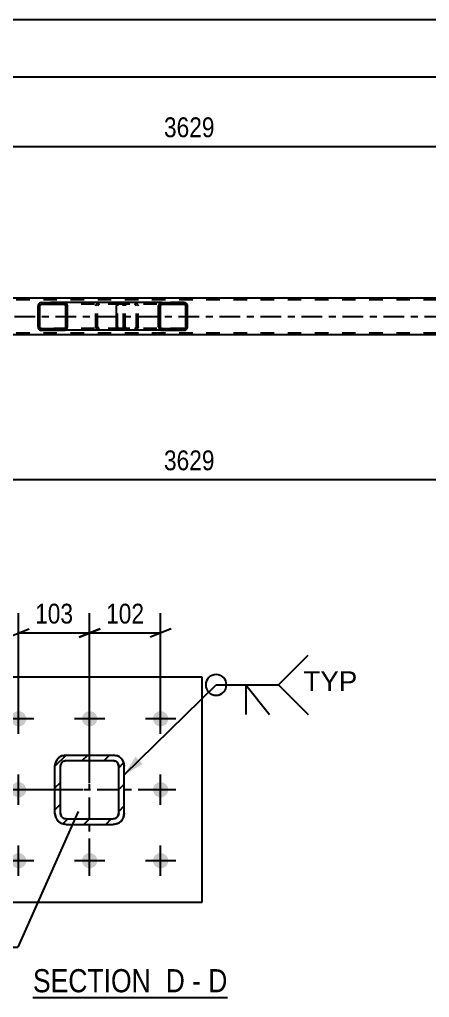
# Model space of a CAD drawing. Header units: millimetres. Extents: x 0 to 841, y 0 to 594.
# Drawn here: x 143.4 to 202.6, y 147.6 to 288.9 of the extents above; entities that cross this region are included whole.
import ezdxf

# ---------------------------------------------------------------- set-up
doc = ezdxf.new("R2010")
doc.units = ezdxf.units.MM
doc.linetypes.add('DXK_LINE_DOT2', pattern=[3.9198, 1.9599, -1.9599])
doc.linetypes.add('DXK_LINE_DOT3', pattern=[5.9187, 2.979, -0.9799, 0.9799, -0.9799])
doc.styles.add('Arial', font='ARIAL.TTF', dxfattribs={"height": 0.2})
doc.styles.add('Arial Narrow', font='ARIALN.TTF', dxfattribs={"height": 0.2})

# ---------------------------------------------------------------- blocks, each defined once
blk = doc.blocks.new('Unknown-303386140-18 - 21658')
at = {"color": 6, "linetype": 'Continuous'}
blk.add_line((145.34, 147.63), (173.41, 147.63), dxfattribs=at)
at = {"color": 0, "linetype": 'Continuous'}
for points in [[(163.45, 148.38), (163.45, 151.88), (145.34, 151.88), (145.34, 148.38)], [(167.26, 148.38), (167.26, 151.88), (164.5, 151.88), (164.5, 148.38)], [(169.59, 148.38), (169.59, 151.88), (168.31, 151.88), (168.31, 148.38)], [(173.41, 148.38), (173.41, 151.88), (170.64, 151.88), (170.64, 148.38)]]:
    blk.add_wipeout(points, dxfattribs=at)
at = {"color": 7, "linetype": 'Continuous', "style": 'Arial Narrow'}
for s, p in [('SECTION ', (145.34, 148.38)), ('D', (164.5, 148.38)), ('D', (170.64, 148.38)), ('-', (168.31, 148.38))]:
    blk.add_text(s, height=3.34, dxfattribs=at).set_placement(p)
blk = doc.blocks.new('Part-303386140-21774 - 21658')
at = {"linetype": 'Continuous'}
h = blk.add_hatch(dxfattribs=at)
h.set_pattern_fill('', scale=0.7, style=0, pattern_type=0)
h.set_pattern_definition([(45, (150.1204, 182.627), (-1.57154, 1.57154), [])])
h.paths.add_polyline_path([(156.92, 182.63), (150.12, 182.63), (149.51, 182.51), (148.99, 182.16), (148.64, 181.64), (148.52, 181.03), (148.52, 174.23), (148.64, 173.61), (148.99, 173.1), (149.51, 172.75), (150.12, 172.63), (156.92, 172.63), (157.53, 172.75), (158.05, 173.1), (158.4, 173.61), (158.52, 174.23), (158.52, 181.03), (158.4, 181.64), (158.05, 182.16), (157.53, 182.51)])
h.paths.add_polyline_path([(157.66, 181.33), (157.72, 181.03), (157.72, 174.23), (157.66, 173.92), (157.49, 173.66), (157.23, 173.49), (156.92, 173.43), (150.12, 173.43), (149.81, 173.49), (149.55, 173.66), (149.38, 173.92), (149.32, 174.23), (149.32, 181.03), (149.38, 181.33), (149.55, 181.59), (149.81, 181.77), (150.12, 181.83), (156.92, 181.83), (157.23, 181.77), (157.49, 181.59)])
at = {"color": 7, "linetype": 'DXK_LINE_DOT3'}
for p, q in [((153.52, 167.63), (153.52, 187.63)), ((163.52, 177.63), (143.52, 177.63))]:
    blk.add_line(p, q, dxfattribs=at)
at = {"color": 7, "linetype": 'DXK_LINE_DOT2'}
for p, q in [((149.51, 182.51), (150.12, 182.63)), ((150.12, 182.63), (156.92, 182.63)), ((156.92, 182.63), (157.53, 182.51)), ((148.52, 181.03), (148.64, 181.64)), ((148.52, 174.23), (148.52, 181.03)), ((149.38, 181.33), (149.32, 181.03)), ((149.32, 174.23), (149.32, 181.03)), ((150.12, 181.83), (149.81, 181.77)), ((150.12, 181.83), (156.92, 181.83)), ((157.23, 181.77), (156.92, 181.83)), ((157.72, 181.03), (157.66, 181.33)), ((157.72, 174.23), (157.72, 181.03)), ((158.4, 181.64), (158.52, 181.03)), ((158.52, 174.23), (158.52, 181.03)), ((148.64, 173.61), (148.52, 174.23)), ((149.32, 174.23), (149.38, 173.92)), ((157.66, 173.92), (157.72, 174.23)), ((158.52, 174.23), (158.4, 173.61)), ((150.12, 172.63), (149.51, 172.75)), ((149.81, 173.49), (150.12, 173.43)), ((150.12, 173.43), (156.92, 173.43)), ((150.12, 172.63), (156.92, 172.63)), ((156.92, 173.43), (157.23, 173.49)), ((157.53, 172.75), (156.92, 172.63))]:
    blk.add_line(p, q, dxfattribs=at)
at = {"color": 2, "linetype": 'Continuous'}
for p, q in [((150.12, 182.63), (149.51, 182.51)), ((150.12, 182.63), (156.92, 182.63)), ((157.53, 182.51), (156.92, 182.63)), ((148.64, 181.64), (148.52, 181.03)), ((148.52, 174.23), (148.52, 181.03)), ((149.32, 181.03), (149.38, 181.33)), ((149.32, 174.23), (149.32, 181.03)), ((149.81, 181.77), (150.12, 181.83)), ((150.12, 181.83), (156.92, 181.83)), ((156.92, 181.83), (157.23, 181.77)), ((157.66, 181.33), (157.72, 181.03)), ((157.72, 174.23), (157.72, 181.03)), ((158.52, 181.03), (158.4, 181.64)), ((158.52, 174.23), (158.52, 181.03)), ((148.52, 174.23), (148.64, 173.61)), ((149.38, 173.92), (149.32, 174.23)), ((157.72, 174.23), (157.66, 173.92)), ((158.4, 173.61), (158.52, 174.23)), ((149.51, 172.75), (150.12, 172.63)), ((150.12, 173.43), (149.81, 173.49)), ((150.12, 173.43), (156.92, 173.43)), ((150.12, 172.63), (156.92, 172.63)), ((157.23, 173.49), (156.92, 173.43)), ((156.92, 172.63), (157.53, 172.75))]:
    blk.add_line(p, q, dxfattribs=at)
at = {"color": 7, "linetype": 'DXK_LINE_DOT2'}
for centre, radius, start, end in [((150.12, 181.03), 1.6, 112.5, 157.5), ((156.92, 181.03), 1.6, 22.5, 67.5), ((150.12, 181.03), 0.8, 112.5, 157.5), ((156.92, 181.03), 0.8, 22.5, 67.5), ((150.12, 174.23), 0.8, 202.5, 247.5), ((156.92, 174.23), 0.8, 292.5, 337.5), ((150.12, 174.23), 1.6, 202.5, 247.5), ((156.92, 174.23), 1.6, 292.5, 337.5)]:
    blk.add_arc(centre, radius, start, end, dxfattribs=at)
at = {"color": 2, "linetype": 'Continuous'}
for centre, radius, start, end in [((150.12, 181.03), 1.6, 112.5, 157.5), ((156.92, 181.03), 1.6, 22.5, 67.5), ((150.12, 181.03), 0.8, 112.5, 157.5), ((156.92, 181.03), 0.8, 22.5, 67.5), ((150.12, 174.23), 0.8, 202.5, 247.5), ((156.92, 174.23), 0.8, 292.5, 337.5), ((150.12, 174.23), 1.6, 202.5, 247.5), ((156.92, 174.23), 1.6, 292.5, 337.5)]:
    blk.add_arc(centre, radius, start, end, dxfattribs=at)
blk = doc.blocks.new('Part-303386140-21677 - 21658')
at = {"color": 2, "linetype": 'Continuous'}
for p, q in [((169.77, 193.88), (137.27, 193.88)), ((137.27, 193.88), (137.27, 161.38)), ((169.77, 161.38), (169.77, 193.88)), ((137.27, 161.38), (169.77, 161.38))]:
    blk.add_line(p, q, dxfattribs=at)
blk = doc.blocks.new('Bolt-303386140-21777 - 21658')
at = {"linetype": 'Continuous'}
for points in [[(143.27, 186.78, -1), (143.27, 188.98, -1)], [(153.52, 186.78, -1), (153.52, 188.98, -1)], [(163.77, 186.78, -1), (163.77, 188.98, -1)], [(143.27, 176.53, -1), (143.27, 178.73, -1)], [(163.77, 176.53, -1), (163.77, 178.73, -1)], [(143.27, 166.28, -1), (143.27, 168.48, -1)], [(153.52, 166.28, -1), (153.52, 168.48, -1)], [(163.77, 166.28, -1), (163.77, 168.48, -1)]]:
    blk.add_hatch(color=1, dxfattribs=at).paths.add_polyline_path(points)
at = {"color": 1, "linetype": 'Continuous'}
for p, q in [((143.27, 185.68), (143.27, 190.08)), ((153.52, 185.68), (153.52, 190.08)), ((163.77, 185.68), (163.77, 190.08)), ((145.47, 187.88), (141.07, 187.88)), ((155.72, 187.88), (151.32, 187.88)), ((165.97, 187.88), (161.57, 187.88)), ((143.27, 175.43), (143.27, 179.83)), ((163.77, 175.43), (163.77, 179.83)), ((145.47, 177.63), (141.07, 177.63)), ((165.97, 177.63), (161.57, 177.63)), ((143.27, 165.18), (143.27, 169.58)), ((153.52, 165.18), (153.52, 169.58)), ((163.77, 165.18), (163.77, 169.58)), ((145.47, 167.38), (141.07, 167.38)), ((155.72, 167.38), (151.32, 167.38)), ((165.97, 167.38), (161.57, 167.38))]:
    blk.add_line(p, q, dxfattribs=at)
blk = doc.blocks.new('Part-303386140-2782 - 2646')
at = {"linetype": 'Continuous'}
h = blk.add_hatch(dxfattribs=at)
h.set_pattern_fill('', scale=0.7, style=0, pattern_type=0)
h.set_pattern_definition([(45, (150.2838, 247.6885), (-1.57154, 1.57154), [])])
h.paths.add_polyline_path([(150.32, 247.5), (150.28, 247.69), (150.17, 247.84), (150.01, 247.95), (149.81, 247.98), (146.58, 247.98), (146.38, 247.95), (146.22, 247.84), (146.1, 247.69), (146.07, 247.5), (146.07, 244.46), (146.1, 244.28), (146.22, 244.13), (146.38, 244.02), (146.58, 243.98), (149.81, 243.98), (150.01, 244.02), (150.17, 244.13), (150.28, 244.28), (150.32, 244.46)])
h.paths.add_polyline_path([(150.05, 244.37), (149.99, 244.3), (149.91, 244.24), (149.81, 244.22), (146.58, 244.22), (146.48, 244.24), (146.4, 244.3), (146.34, 244.37), (146.32, 244.46), (146.32, 247.5), (146.34, 247.6), (146.4, 247.67), (146.48, 247.73), (146.58, 247.74), (149.81, 247.74), (149.91, 247.73), (149.99, 247.67), (150.05, 247.6), (150.07, 247.5), (150.07, 244.46)])
at = {"color": 2, "linetype": 'Continuous'}
for p, q in [((146.1, 247.69), (146.07, 247.5)), ((146.07, 244.46), (146.07, 247.5)), ((146.32, 247.5), (146.34, 247.6)), ((146.32, 244.46), (146.32, 247.5)), ((146.34, 247.6), (146.4, 247.67)), ((146.58, 247.98), (146.38, 247.95)), ((146.4, 247.67), (146.48, 247.73)), ((146.48, 247.73), (146.58, 247.74)), ((146.58, 247.98), (149.81, 247.98)), ((146.58, 247.74), (149.81, 247.74)), ((157.68, 247.98), (149.81, 247.98)), ((150.01, 247.95), (149.81, 247.98)), ((149.81, 247.74), (149.91, 247.73)), ((149.91, 247.73), (149.99, 247.67)), ((149.99, 247.67), (150.05, 247.6)), ((150.05, 247.6), (150.07, 247.5)), ((150.07, 244.46), (150.07, 247.5)), ((150.32, 247.5), (150.28, 247.69)), ((150.32, 244.46), (150.32, 247.5)), ((146.07, 244.46), (146.1, 244.28)), ((146.34, 244.37), (146.32, 244.46)), ((146.4, 244.3), (146.34, 244.37)), ((150.05, 244.37), (149.99, 244.3)), ((150.07, 244.46), (150.05, 244.37)), ((150.28, 244.28), (150.32, 244.46)), ((146.38, 244.02), (146.58, 243.98)), ((146.48, 244.24), (146.4, 244.3)), ((146.58, 244.22), (146.48, 244.24)), ((146.58, 244.22), (149.81, 244.22)), ((146.58, 243.98), (149.81, 243.98)), ((149.91, 244.24), (149.81, 244.22)), ((149.81, 243.98), (150.01, 244.02)), ((157.68, 243.98), (149.81, 243.98)), ((149.99, 244.3), (149.91, 244.24))]:
    blk.add_line(p, q, dxfattribs=at)
at = {"color": 7, "linetype": 'DXK_LINE_DOT2'}
for p, q in [((149.81, 247.98), (146.58, 247.98)), ((158.16, 247.74), (146.58, 247.74)), ((154.42, 247.5), (154.45, 247.69)), ((154.42, 244.46), (154.42, 247.5)), ((154.69, 247.6), (154.67, 247.5)), ((154.67, 244.46), (154.67, 247.5)), ((154.75, 247.67), (154.69, 247.6)), ((154.73, 247.95), (154.93, 247.98)), ((154.83, 247.73), (154.75, 247.67)), ((154.93, 247.74), (154.83, 247.73)), ((158.16, 247.98), (157.68, 247.98)), ((158.16, 247.98), (158.36, 247.95)), ((158.26, 247.73), (158.16, 247.74)), ((158.34, 247.67), (158.26, 247.73)), ((158.4, 247.6), (158.34, 247.67)), ((158.42, 247.5), (158.4, 247.6)), ((158.42, 244.46), (158.42, 247.5)), ((158.63, 247.69), (158.67, 247.5)), ((158.67, 244.46), (158.67, 247.5)), ((154.45, 244.28), (154.42, 244.46)), ((154.67, 244.46), (154.69, 244.37)), ((154.69, 244.37), (154.75, 244.3)), ((158.34, 244.3), (158.4, 244.37)), ((158.4, 244.37), (158.42, 244.46)), ((158.67, 244.46), (158.63, 244.28)), ((158.16, 244.22), (146.58, 244.22)), ((149.81, 243.98), (146.58, 243.98)), ((154.93, 243.98), (154.73, 244.02)), ((154.75, 244.3), (154.77, 244.28)), ((154.77, 244.28), (154.83, 244.24)), ((154.83, 244.24), (154.93, 244.22)), ((158.16, 243.98), (157.68, 243.98)), ((158.16, 244.22), (158.26, 244.24)), ((158.36, 244.02), (158.16, 243.98)), ((158.26, 244.24), (158.34, 244.3))]:
    blk.add_line(p, q, dxfattribs=at)
at = {"color": 2, "linetype": 'Continuous'}
for centre, start, end in [((146.56, 247.48), 110.7584, 155.6801), ((149.83, 247.48), 24.32, 69.2417), ((146.56, 244.49), 204.32, 249.2417), ((149.83, 244.49), 290.7584, 335.6801)]:
    blk.add_arc(centre, 0.496, start, end, dxfattribs=at)
at = {"color": 7, "linetype": 'DXK_LINE_DOT2'}
for centre, start, end in [((154.91, 247.48), 110.7584, 155.6801), ((158.18, 247.48), 24.32, 69.2417), ((154.91, 244.49), 204.32, 249.2417), ((158.18, 244.49), 290.7584, 335.6801)]:
    blk.add_arc(centre, 0.496, start, end, dxfattribs=at)
blk = doc.blocks.new('Part-303386140-2718 - 2646')
at = {"color": 2, "linetype": 'Continuous'}
for p, q in [((764.21, 248.62), (95.33, 248.62)), ((239.69, 243.34), (95.33, 243.34))]:
    blk.add_line(p, q, dxfattribs=at)
at = {"color": 7, "linetype": 'DXK_LINE_DOT2'}
for p, q in [((764.21, 248.38), (95.33, 248.38)), ((764.21, 243.58), (95.33, 243.58))]:
    blk.add_line(p, q, dxfattribs=at)
at = {"color": 7, "linetype": 'DXK_LINE_DOT3'}
blk.add_line((95.33, 245.98), (764.21, 245.98), dxfattribs=at)
blk = doc.blocks.new('Part-303386140-2781 - 2646')
at = {"linetype": 'Continuous'}
h = blk.add_hatch(dxfattribs=at)
h.set_pattern_fill('', scale=0.7, style=0, pattern_type=0)
h.set_pattern_definition([(45, (167.629, 247.6885), (-1.57154, 1.57154), [])])
h.paths.add_polyline_path([(167.67, 247.5), (167.63, 247.69), (167.52, 247.84), (167.36, 247.95), (167.16, 247.98), (163.98, 247.98), (163.79, 247.95), (163.62, 247.84), (163.52, 247.69), (163.48, 247.5), (163.48, 244.46), (163.52, 244.28), (163.62, 244.13), (163.79, 244.02), (163.98, 243.98), (167.16, 243.98), (167.36, 244.02), (167.52, 244.13), (167.63, 244.28), (167.67, 244.46)])
h.paths.add_polyline_path([(167.4, 244.37), (167.34, 244.3), (167.26, 244.24), (167.16, 244.22), (163.98, 244.22), (163.88, 244.24), (163.8, 244.3), (163.75, 244.37), (163.73, 244.46), (163.73, 247.5), (163.75, 247.6), (163.8, 247.67), (163.88, 247.73), (163.98, 247.74), (167.16, 247.74), (167.26, 247.73), (167.34, 247.67), (167.4, 247.6), (167.42, 247.5), (167.42, 244.46)])
at = {"color": 2, "linetype": 'Continuous'}
for p, q in [((157.41, 247.5), (157.43, 247.69)), ((157.41, 244.46), (157.41, 247.5)), ((157.43, 247.69), (157.49, 247.84)), ((157.49, 247.84), (157.58, 247.95)), ((157.58, 247.95), (157.68, 247.98)), ((163.98, 247.98), (157.68, 247.98)), ((163.52, 247.69), (163.48, 247.5)), ((163.48, 244.46), (163.48, 247.5)), ((163.73, 247.5), (163.75, 247.6)), ((163.73, 244.46), (163.73, 247.5)), ((163.75, 247.6), (163.8, 247.67)), ((163.98, 247.98), (163.79, 247.95)), ((163.8, 247.67), (163.88, 247.73)), ((163.88, 247.73), (163.98, 247.74)), ((163.98, 247.98), (167.16, 247.98)), ((163.98, 247.74), (167.16, 247.74)), ((167.36, 247.95), (167.16, 247.98)), ((167.16, 247.74), (167.26, 247.73)), ((167.26, 247.73), (167.34, 247.67)), ((167.34, 247.67), (167.4, 247.6)), ((167.4, 247.6), (167.42, 247.5)), ((167.42, 244.46), (167.42, 247.5)), ((167.67, 247.5), (167.63, 247.69)), ((167.67, 244.46), (167.67, 247.5)), ((157.43, 244.28), (157.41, 244.46)), ((163.48, 244.46), (163.52, 244.28)), ((163.75, 244.37), (163.73, 244.46)), ((163.8, 244.3), (163.75, 244.37)), ((167.4, 244.37), (167.34, 244.3)), ((167.42, 244.46), (167.4, 244.37)), ((167.63, 244.28), (167.67, 244.46)), ((157.49, 244.13), (157.43, 244.28)), ((157.58, 244.02), (157.49, 244.13)), ((157.68, 243.98), (157.58, 244.02)), ((163.98, 243.98), (157.68, 243.98)), ((163.79, 244.02), (163.98, 243.98)), ((163.88, 244.24), (163.8, 244.3)), ((163.98, 244.22), (163.88, 244.24)), ((163.98, 244.22), (167.16, 244.22)), ((163.98, 243.98), (167.16, 243.98)), ((167.26, 244.24), (167.16, 244.22)), ((167.16, 243.98), (167.36, 244.02)), ((167.34, 244.3), (167.26, 244.24))]:
    blk.add_line(p, q, dxfattribs=at)
at = {"color": 7, "linetype": 'DXK_LINE_DOT2'}
for p, q in [((157.55, 247.6), (157.54, 247.5)), ((157.54, 244.46), (157.54, 247.5)), ((157.58, 247.67), (157.55, 247.6)), ((157.63, 247.73), (157.58, 247.67)), ((157.68, 247.74), (157.63, 247.73)), ((167.16, 247.74), (157.68, 247.74)), ((158.67, 247.74), (158.67, 247.98)), ((160.01, 247.98), (160.21, 247.95)), ((160.11, 247.73), (160.01, 247.74)), ((160.19, 247.67), (160.11, 247.73)), ((160.25, 247.6), (160.19, 247.67)), ((160.27, 247.5), (160.25, 247.6)), ((160.27, 244.46), (160.27, 247.5)), ((160.48, 247.69), (160.52, 247.5)), ((160.52, 244.46), (160.52, 247.5)), ((167.16, 247.98), (163.98, 247.98)), ((157.54, 244.46), (157.55, 244.37)), ((157.55, 244.37), (157.58, 244.3)), ((160.19, 244.3), (160.25, 244.37)), ((160.25, 244.37), (160.27, 244.46)), ((160.52, 244.46), (160.48, 244.28)), ((157.58, 244.3), (157.63, 244.24)), ((157.63, 244.24), (157.68, 244.22)), ((167.16, 244.22), (157.68, 244.22)), ((160.01, 243.98), (157.68, 243.98)), ((158.67, 243.98), (158.67, 244.22)), ((160.01, 244.22), (160.11, 244.24)), ((160.21, 244.02), (160.01, 243.98)), ((160.11, 244.24), (160.19, 244.3)), ((167.16, 243.98), (163.98, 243.98))]:
    blk.add_line(p, q, dxfattribs=at)
for centre, start, end in [((160.03, 247.49), 23.8494, 68.8059), ((160.03, 244.48), 291.1941, 336.1506)]:
    blk.add_arc(centre, 0.492, start, end, dxfattribs=at)
at = {"color": 2, "linetype": 'Continuous'}
for centre, start, end in [((163.97, 247.49), 111.1941, 156.1506), ((167.18, 247.49), 23.8494, 68.8059), ((163.97, 244.48), 203.8494, 248.8059), ((167.18, 244.48), 291.1941, 336.1506)]:
    blk.add_arc(centre, 0.492, start, end, dxfattribs=at)
blk = doc.blocks.new('StraightDimension-303386140-22072 - 21658')
at = {"color": 7, "linetype": 'Continuous'}
for p, q in [((153.52, 178.63), (153.52, 203.13)), ((163.77, 188.88), (163.77, 203.13)), ((152.02, 199.68), (155.02, 200.88)), ((165.27, 200.88), (162.27, 199.68)), ((153.52, 200.28), (163.77, 200.28))]:
    blk.add_line(p, q, dxfattribs=at)
at = {"color": 0}
blk.add_wipeout([(161.99, 201.03), (161.99, 205.23), (155.3, 205.23), (155.3, 201.03)], dxfattribs=at)
at = {"color": 3, "style": 'Arial Narrow'}
blk.add_text('102', height=2.863, dxfattribs=at).set_placement((155.9, 201.63))
blk = doc.blocks.new('StraightDimension-303386140-22073 - 21658')
at = {"color": 7, "linetype": 'Continuous'}
for p, q in [((143.27, 188.88), (143.27, 203.13)), ((153.52, 178.63), (153.52, 203.13)), ((141.77, 199.68), (144.77, 200.88)), ((155.02, 200.88), (152.02, 199.68)), ((143.27, 200.28), (153.52, 200.28))]:
    blk.add_line(p, q, dxfattribs=at)
at = {"color": 0}
blk.add_wipeout([(151.74, 201.03), (151.74, 205.23), (145.05, 205.23), (145.05, 201.03)], dxfattribs=at)
at = {"color": 3, "style": 'Arial Narrow'}
blk.add_text('103', height=2.863, dxfattribs=at).set_placement((145.65, 201.63))
blk = doc.blocks.new('StraightDimension-303386140-22121 - 21658')
at = {"color": 7, "linetype": 'Continuous'}
for p, q in [((130.34, 189.38), (131.54, 186.38)), ((142.27, 187.88), (128.09, 187.88)), ((130.94, 177.63), (130.94, 187.88)), ((131.54, 176.13), (130.34, 179.13)), ((152.52, 177.63), (128.09, 177.63))]:
    blk.add_line(p, q, dxfattribs=at)
at = {"color": 0}
blk.add_wipeout([(130.19, 186.09), (125.99, 186.09), (125.99, 179.41), (130.19, 179.41)], dxfattribs=at)
at = {"color": 3, "style": 'Arial Narrow'}
blk.add_text('102', height=2.863, rotation=90.0002, dxfattribs=at).set_placement((129.59, 180.01))
blk = doc.blocks.new('StraightDimension-303386140-22122 - 21658')
at = {"color": 7, "linetype": 'Continuous'}
for p, q in [((130.34, 179.13), (131.54, 176.13)), ((152.52, 177.63), (128.09, 177.63)), ((130.94, 167.38), (130.94, 177.63)), ((131.54, 165.88), (130.34, 168.88)), ((142.27, 167.38), (128.09, 167.38))]:
    blk.add_line(p, q, dxfattribs=at)
at = {"color": 0}
blk.add_wipeout([(130.19, 175.84), (125.99, 175.84), (125.99, 169.16), (130.19, 169.16)], dxfattribs=at)
at = {"color": 3, "style": 'Arial Narrow'}
blk.add_text('103', height=2.863, rotation=90.0002, dxfattribs=at).set_placement((129.59, 169.76))
blk = doc.blocks.new('StraightDimension-303386140-2887 - 2646')
at = {"color": 7, "linetype": 'Continuous'}
for p, q in [((95.33, 249.62), (95.33, 273.37)), ((240.49, 258.03), (240.49, 273.37)), ((96.83, 271.12), (93.83, 269.92)), ((95.33, 270.52), (240.49, 270.52)), ((238.99, 269.92), (241.99, 271.12))]:
    blk.add_line(p, q, dxfattribs=at)
at = {"color": 0}
blk.add_wipeout([(172.17, 271.27), (172.17, 275.47), (163.65, 275.47), (163.65, 271.27)], dxfattribs=at)
at = {"color": 3, "style": 'Arial Narrow'}
blk.add_text('3629', height=2.863, dxfattribs=at).set_placement((164.25, 271.87))
blk = doc.blocks.new('StraightDimension-303386140-2906 - 2646')
at = {"color": 7, "linetype": 'Continuous'}
blk.add_line((94.69, 288.86), (775.07, 288.86), dxfattribs=at)
blk = doc.blocks.new('StraightDimension-303386140-2963 - 2646')
at = {"color": 7, "linetype": 'Continuous'}
blk.add_line((95.33, 280.58), (774.43, 280.58), dxfattribs=at)
blk = doc.blocks.new('StraightDimension-303386140-24042 - 2646')
at = {"color": 7, "linetype": 'Continuous'}
for p, q in [((95.33, 242.34), (95.33, 219.29)), ((240.49, 233.95), (240.49, 213.81)), ((96.83, 223.02), (93.83, 221.82)), ((95.33, 222.42), (240.49, 222.42)), ((238.99, 221.82), (241.99, 223.02))]:
    blk.add_line(p, q, dxfattribs=at)
at = {"color": 0}
blk.add_wipeout([(172.17, 223.17), (172.17, 227.37), (163.65, 227.37), (163.65, 223.17)], dxfattribs=at)
at = {"color": 3, "style": 'Arial Narrow'}
blk.add_text('3629', height=2.863, dxfattribs=at).set_placement((164.25, 223.77))
at = {"color": 0, "linetype": 'Continuous'}
for points in [[(94.73, 221.72), (90.53, 221.72), (90.53, 218.69), (94.73, 218.69)], [(239.89, 221.72), (235.69, 221.72), (235.69, 213.21), (239.89, 213.21)]]:
    blk.add_wipeout(points, dxfattribs=at)
at = {"color": 3, "linetype": 'Continuous', "style": 'Arial Narrow'}
for s, height, p in [('0', 2.86, (94.13, 219.29)), ('3629', 2.863, (239.29, 213.81))]:
    blk.add_text(s, height=height, rotation=90.0002, dxfattribs=at).set_placement(p)
blk = doc.blocks.new('Mark-303386140-22172 - 21658')
at = {"color": 0}
blk.add_wipeout([(142.56, 155.48), (142.56, 158.48), (132.7, 158.48), (132.7, 155.48)], dxfattribs=at)
blk.add_wipeout([(142.56, 155.48), (142.56, 158.48), (132.7, 158.48), (132.7, 155.48)], dxfattribs=at)
at = {"color": 30, "linetype": 'Continuous'}
for p in [(151.88, 174.48), (132.1, 154.88)]:
    blk.add_line(p, (143.16, 154.88), dxfattribs=at)
at = {"color": 3, "style": 'Arial Narrow'}
blk.add_text('TR498', height=2.863, dxfattribs=at).set_placement((132.7, 155.48))
blk = doc.blocks.new('WeldMark-303386140-22183 - 21658')
at = {"linetype": 'Continuous'}
blk.add_hatch(color=30, dxfattribs=at).paths.add_polyline_path([(161.19, 181.34), (158.52, 179.78), (160.14, 182.41)])
at = {"color": 30, "linetype": 'Continuous'}
for p, q in [((158.52, 179.78), (171.78, 192.77)), ((171.78, 192.77), (180.78, 192.77))]:
    blk.add_line(p, q, dxfattribs=at)
at = {"color": 3, "linetype": 'Continuous'}
for q in [(179.49, 188.48), (176.06, 188.48)]:
    blk.add_line((176.06, 192.77), q, dxfattribs=at)
for start, end in [(90, 270), (270, 90)]:
    blk.add_arc((171.78, 192.77), 1.5, start, end, dxfattribs=at)
at = {"color": 0, "linetype": 'Continuous'}
blk.add_wipeout([(192.15, 191.87), (192.15, 194.87), (184.38, 194.87), (184.38, 191.87)], dxfattribs=at)
blk.add_wipeout([(192.15, 191.87), (192.15, 194.87), (184.38, 194.87), (184.38, 191.87)], dxfattribs=at)
at = {"color": 3, "linetype": 'Continuous'}
for q in [(185.06, 197.06), (185.06, 188.48)]:
    blk.add_line((180.78, 192.77), q, dxfattribs=at)
at = {"color": 3, "linetype": 'Continuous', "style": 'Arial'}
blk.add_text('TYP', height=2.865, dxfattribs=at).set_placement((184.38, 191.87))

msp = doc.modelspace()

# ---------------------------------------------------------------- block references
for name in ['StraightDimension-303386140-2887 - 2646', 'Part-303386140-2718 - 2646', 'Part-303386140-2782 - 2646', 'Part-303386140-2781 - 2646', 'StraightDimension-303386140-24042 - 2646', 'Part-303386140-21677 - 21658', 'Bolt-303386140-21777 - 21658', 'Part-303386140-21774 - 21658', 'Unknown-303386140-18 - 21658']:
    msp.add_blockref(name, (0, 0))

# ---------------------------------------------------------------- next in the draw order: block references
for name in ['StraightDimension-303386140-2906 - 2646', 'StraightDimension-303386140-22072 - 21658']:
    msp.add_blockref(name, (0, 0))

# ---------------------------------------------------------------- next in the draw order: block references
for name in ['StraightDimension-303386140-2963 - 2646', 'StraightDimension-303386140-22073 - 21658', 'WeldMark-303386140-22183 - 21658']:
    msp.add_blockref(name, (0, 0))

# ---------------------------------------------------------------- next in the draw order: block references
msp.add_blockref('StraightDimension-303386140-22121 - 21658', (0, 0))

# ---------------------------------------------------------------- next in the draw order: block references
msp.add_blockref('StraightDimension-303386140-22122 - 21658', (0, 0))

# ---------------------------------------------------------------- next in the draw order: block references
msp.add_blockref('Mark-303386140-22172 - 21658', (0, 0))

doc.saveas('drawing.dxf')
